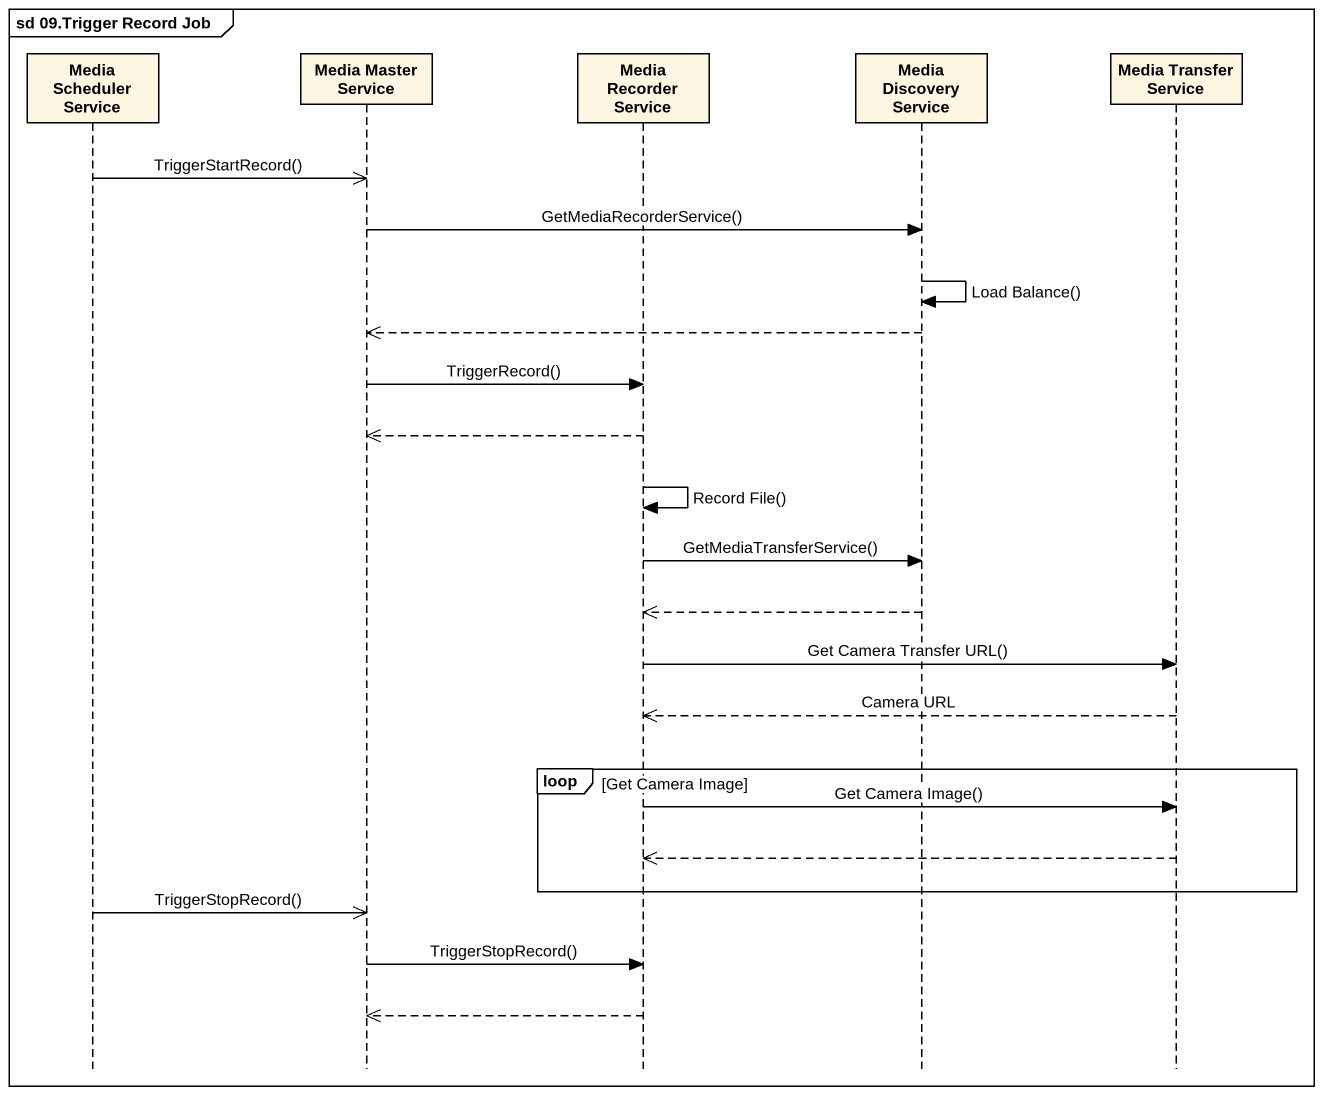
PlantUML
@startuml
mainframe sd 09.Trigger Record Job
hide footbox
participant "Media Scheduler Service" as Media_Scheduler_Service
participant "Media Master Service" as Media_Master_Service
participant "Media Recorder Service" as Media_Recorder_Service
participant "Media Discovery Service" as Media_Discovery_Service
participant "Media Transfer Service" as Media_Transfer_Service

Media_Scheduler_Service ->> Media_Master_Service : TriggerStartRecord()
Media_Master_Service -> Media_Discovery_Service : GetMediaRecorderService()
Media_Discovery_Service -> Media_Discovery_Service : Load Balance()
Media_Discovery_Service -->> Media_Master_Service
Media_Master_Service -> Media_Recorder_Service : TriggerRecord()
Media_Recorder_Service -->> Media_Master_Service
Media_Recorder_Service -> Media_Recorder_Service : Record File()
Media_Recorder_Service -> Media_Discovery_Service : GetMediaTransferService()
Media_Discovery_Service -->> Media_Recorder_Service
Media_Recorder_Service -> Media_Transfer_Service : Get Camera Transfer URL()
Media_Transfer_Service -->> Media_Recorder_Service : Camera URL
loop Get Camera Image
  Media_Recorder_Service -> Media_Transfer_Service : Get Camera Image()
  Media_Transfer_Service -->> Media_Recorder_Service
end
Media_Scheduler_Service ->> Media_Master_Service : TriggerStopRecord()
Media_Master_Service -> Media_Recorder_Service : TriggerStopRecord()
Media_Recorder_Service -->> Media_Master_Service
@enduml
